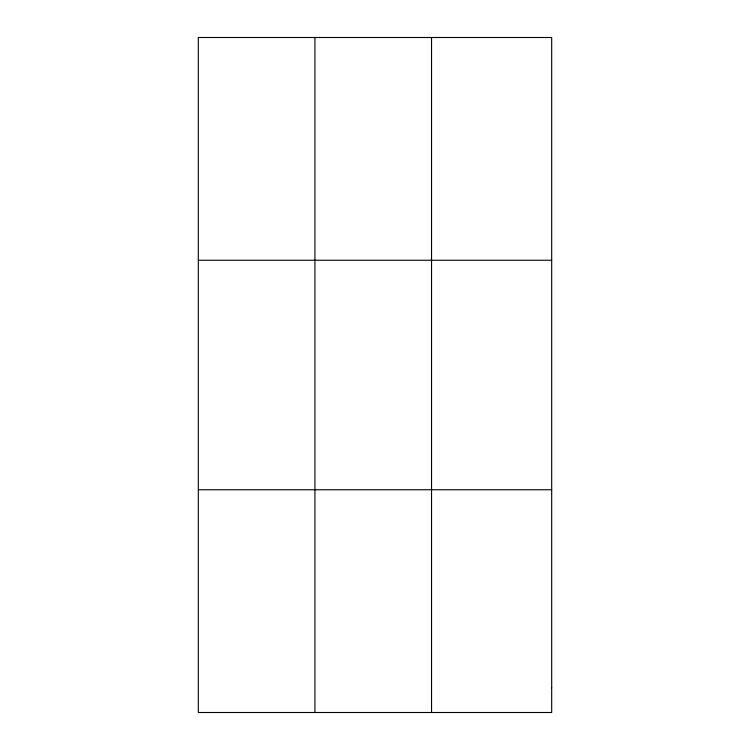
<?xml version="1.0" encoding="UTF-8"?>
<svg xmlns="http://www.w3.org/2000/svg" width="750" height="750" viewBox="0 0 750 750"><rect width="100%" height="100%" fill="white"/><g stroke="black" fill="none" stroke-linecap="round" stroke-linejoin="round"><path stroke-width="1.12" d="M314.925 37.5L314.925 712.5M431.541 37.5L431.541 712.5M198.319 260.25L551.681 260.25M198.319 489.75L551.681 489.75M551.681 687.75L551.681 712.5L198.319 712.5L198.319 37.5L551.681 37.5L551.681 687.75"/></g></svg>
